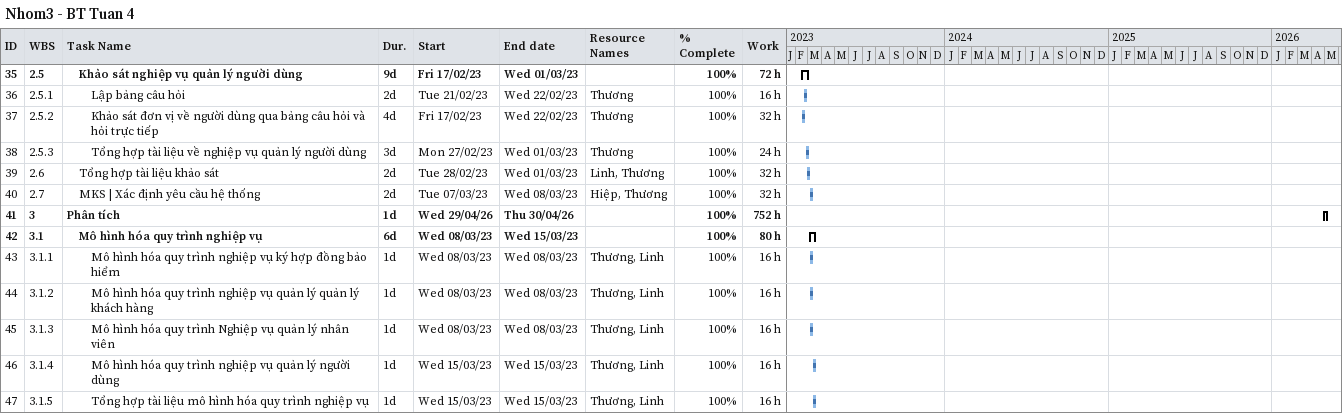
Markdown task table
Nhom3 - BT Tuan 4

| ID | WBS | Task | Duration | Start | Finish | Resources | % complete | Work (h) |
|---|---|---|---|---|---|---|---|---|
| 35 | 2.5 | **Khảo sát nghiệp vụ quản lý người dùng** | 9d | 2023-02-17 | 2023-03-01 |  | 100 | 72 |
| 36 | 2.5.1 | Lập bảng câu hỏi | 2d | 2023-02-21 | 2023-02-22 | Thương | 100 | 16 |
| 37 | 2.5.2 | Khảo sát đơn vị về người dùng qua bảng câu hỏi và hỏi trực tiếp | 4d | 2023-02-17 | 2023-02-22 | Thương | 100 | 32 |
| 38 | 2.5.3 | Tổng hợp tài liệu về nghiệp vụ quản lý người dùng | 3d | 2023-02-27 | 2023-03-01 | Thương | 100 | 24 |
| 39 | 2.6 | Tổng hợp tài liệu khảo sát | 2d | 2023-02-28 | 2023-03-01 | Linh, Thương | 100 | 32 |
| 40 | 2.7 | MKS \| Xác định yêu cầu hệ thống | 2d | 2023-03-07 | 2023-03-08 | Hiệp, Thương | 100 | 32 |
| 41 | 3 | **Phân tích** | 1d | 2026-04-29 | 2026-04-30 |  | 100 | 752 |
| 42 | 3.1 | **Mô hình hóa quy trình nghiệp vụ** | 6d | 2023-03-08 | 2023-03-15 |  | 100 | 80 |
| 43 | 3.1.1 | Mô hình hóa quy trình nghiệp vụ ký hợp đồng bảo hiểm | 1d | 2023-03-08 | 2023-03-08 | Thương, Linh | 100 | 16 |
| 44 | 3.1.2 | Mô hình hóa quy trình nghiệp vụ quản lý quản lý khách hàng | 1d | 2023-03-08 | 2023-03-08 | Thương, Linh | 100 | 16 |
| 45 | 3.1.3 | Mô hình hóa quy trình Nghiệp vụ quản lý nhân viên | 1d | 2023-03-08 | 2023-03-08 | Thương, Linh | 100 | 16 |
| 46 | 3.1.4 | Mô hình hóa quy trình nghiệp vụ quản lý người dùng | 1d | 2023-03-15 | 2023-03-15 | Thương, Linh | 100 | 16 |
| 47 | 3.1.5 | Tổng hợp tài liệu mô hình hóa quy trình nghiệp vụ | 1d | 2023-03-15 | 2023-03-15 | Thương, Linh | 100 | 16 |
